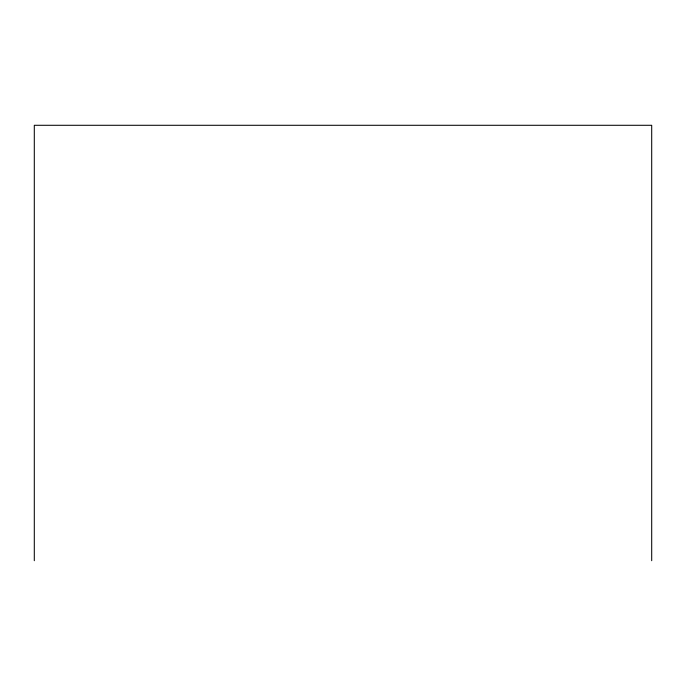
<?xml version="1.0" encoding="UTF-8"?>
<svg xmlns="http://www.w3.org/2000/svg" width="686" height="686" viewBox="0 0 686 686"><rect width="100%" height="100%" fill="white"/><g stroke="black" fill="none" stroke-linecap="round" stroke-linejoin="round"><path stroke-width="1.03" d="M651.7 560.711L651.7 125.289L34.3 125.289L34.3 560.711"/></g></svg>
